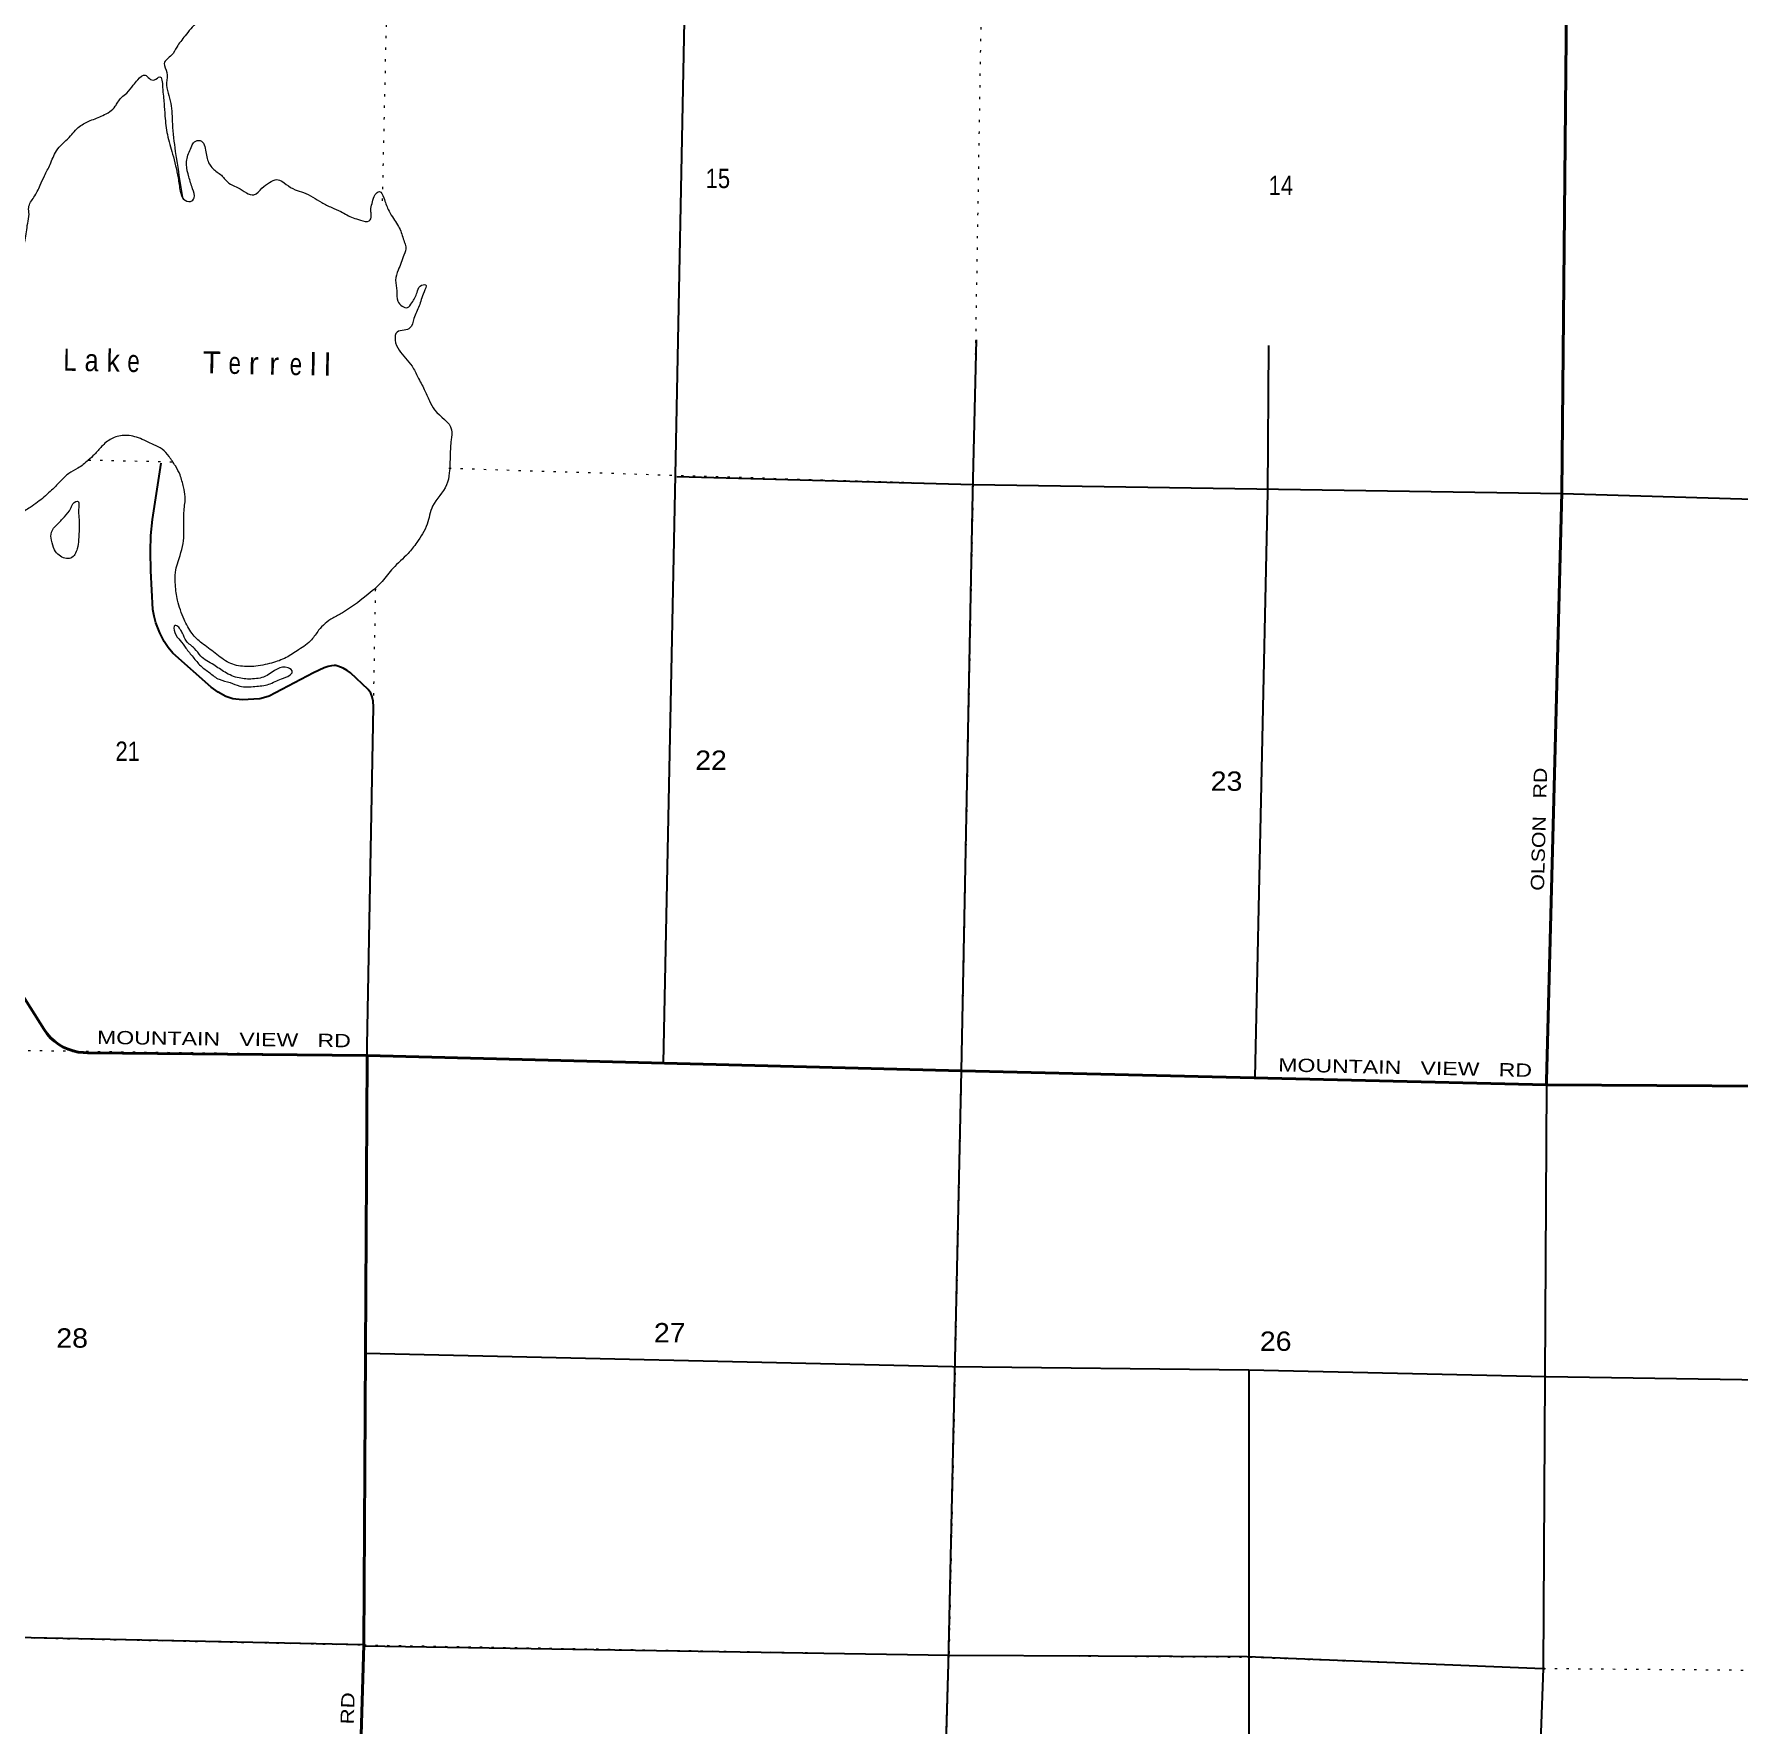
# Model space of a CAD drawing. Header units: feet. Extents: x -489137 to -242534, y 368785 to 558127.
# Drawn here: x -411805 to -396392, y 493543 to 508837 of the extents above; entities that cross this region are included whole.
import ezdxf

# ---------------------------------------------------------------- set-up
doc = ezdxf.new("R2010")
doc.units = ezdxf.units.FT
doc.header["$LTSCALE"] = 70
doc.linetypes.add('DOTTED', pattern=[1.5, 0.3, -1.2])
for name, color, linetype, lineweight in [('26', 7, 'Continuous', 40), ('27', 7, 'Continuous', 13), ('29', 7, 'Continuous', 25), ('39', 7, 'Continuous', 13), ('7', 7, 'DOTTED', 13)]:
    doc.layers.add(name, color=color, linetype=linetype, lineweight=lineweight)
doc.layers.add('41', color=7, linetype='Continuous')

msp = doc.modelspace()

# ---------------------------------------------------------------- linework, layer by layer
at = {"layer": '26'}
for points in [[(-398130.51, 499333.41), (-398129.63, 499367.41), (-397991.73, 504690.43), (-397949.02, 509118.96)], [(-413314.51, 503174.91), (-413307.33, 502906.1), (-413272.1, 502639.52), (-413209.19, 502378.08), (-413119.3, 502124.64), (-413003.41, 501881.99), (-412895.56, 501701.59), (-411715.02, 499832.54)], [(-411715.02, 499832.54), (-411687.27, 499793.87), (-411655.62, 499758.3), (-411620.44, 499726.24), (-411582.09, 499698.03), (-411541, 499673.98), (-411497.63, 499654.36), (-411452.44, 499639.38), (-411405.94, 499629.21), (-411358.62, 499623.95), (-411322.31, 499623.28), (-408792.27, 499598.91), (-403419.99, 499458.15), (-398130.51, 499333.41), (-398130.48, 499333.41), (-395139.74, 499313.37)], [(-408792.27, 499598.91), (-408792.42, 499573.91), (-408823.34, 494266.3), (-408981.22, 488967.63), (-408981.96, 488942.63)]]:
    msp.add_lwpolyline(points, dxfattribs=at)
at = {"layer": '29'}
for p, q in [((-408796.73, 499524.69), (-408735.89, 502751.57)), ((-400822.67, 496753.47), (-400823.49, 493228.5))]:
    msp.add_line(p, q, dxfattribs=at)
for points in [[(-406113.18, 499530.71), (-406005.42, 504847.43), (-405917.41, 509263.98)], [(-403690.27, 488824.82), (-403537.57, 494099.73), (-403419.99, 499458.15), (-403318.99, 504688.55), (-403284.99, 506072.15)], [(-400764.98, 499399.99), (-400651.69, 504692.91), (-400642.06, 506018.93)], [(-408735.89, 502751.57), (-408740.3, 502802.35), (-408748.03, 502842.09), (-408761.27, 502874.11), (-408783.9, 502908.09), (-408942.78, 503058.22), (-408975.32, 503081.65), (-409009.53, 503100.97), (-409057.53, 503120.05), (-409075.73, 503124.71), (-409091.18, 503125.26), (-409116.55, 503123.6), (-409145.24, 503115.88), (-409181.65, 503103.18), (-409278.21, 503058.22), (-409680.38, 502847.06), (-409731.13, 502831.61), (-409763.69, 502824.18), (-409922.58, 502815.35), (-410006.98, 502822.78), (-410072.63, 502846.26), (-410139.38, 502884.6), (-410205.04, 502930.16), (-410549.83, 503237.87), (-410593.42, 503287.85), (-410629.27, 503341.1), (-410668.45, 503420.32), (-410704.3, 503511.11), (-410719.75, 503570.17), (-410730.24, 503632.28), (-410747.9, 503981.13), (-410752.85, 504156.93), (-410748.44, 504302.65), (-410734.65, 504444.8), (-410656.56, 504955.82)], [(-405995.15, 504833.61), (-403314.53, 504762.77), (-397989.61, 504679.76), (-395046.32, 504594.45), (-395045.95, 504595.33)], [(-398130.48, 499333.41), (-398160.37, 494053.42), (-398256.97, 491396.72)], [(-408808.45, 496904.28), (-403502.59, 496785.25), (-400822.67, 496753.47), (-398135.29, 496693.19), (-395187.39, 496648.68)], [(-408823.34, 494266.3), (-414127.36, 494377.19), (-415170.95, 494403.43)], [(-408823.54, 494257.3), (-403533.11, 494173.95), (-400836.16, 494160.04), (-398160.37, 494053.42), (-398145.27, 494053.26)]]:
    msp.add_lwpolyline(points, dxfattribs=at)
at = {"layer": '39'}
for points in [[(-410080.04, 509339.99), (-410117.6, 509252.5), (-410141.95, 509161.93), (-410196.93, 509061.92), (-410333.43, 508943.5), (-410439.62, 508820.34), (-410514.91, 508718.76), (-410563.21, 508644.93), (-410627.72, 508571.46), (-410605.23, 508489.96), (-410607.33, 508396.87), (-410568.97, 508209.73), (-410554.93, 508023.13), (-410528.07, 507775.51), (-410460.74, 507344.74)], [(-412426.79, 504594.63), (-412430.46, 504521.82), (-412425.82, 504367.83), (-412426.86, 504232.19), (-412421.99, 504088.32), (-412416.01, 503903.93), (-412407.64, 503735.68), (-412418.49, 503614.44), (-412422.61, 503521.39), (-412410.48, 503430), (-412373.52, 503360.33), (-412304.28, 503283.86), (-412259.49, 503201.86), (-412224.97, 503114.02), (-412218.51, 503040.99), (-412215.96, 502974.11), (-412237.05, 502938.14), (-412282.32, 502908.78), (-412337.55, 502887.75), (-412371.91, 502892.57), (-412398.35, 502889.11), (-412423.22, 502865.37), (-412432.19, 502827.1), (-412439.5, 502772.6), (-412456.17, 502752.72), (-412477.6, 502791.67), (-412480.42, 502846.41), (-412497.47, 502899.43), (-412539.17, 502938.84), (-412567.13, 502957.69), (-412618.77, 503005.42), (-412629.88, 503052.24), (-412616.4, 503110.66), (-412626.64, 503195.93), (-412653.65, 503257.28), (-412692.58, 503329.02), (-412709.54, 503386.09), (-412693.12, 503484.94), (-412679.43, 503642.57), (-412706.54, 503788.96), (-412769.57, 503871.37), (-412817.07, 503923.05), (-412843.16, 504024.88), (-412858.93, 504134.57), (-412890.92, 504244.63), (-412945.2, 504355.18), (-412983.09, 504473.47), (-412976.07, 504604.92), (-412918.84, 504715), (-412880.71, 504787.04), (-412833.48, 504903.42), (-412778.96, 504983.19), (-412704.13, 505064.53), (-412621.1, 505149.73), (-412550.54, 505221.04), (-412490.08, 505294.6), (-412417.32, 505373.96), (-412344.74, 505445.23), (-412266.97, 505566.99), (-412232.72, 505647.22), (-412168.91, 505779.42), (-412147.36, 505835.63), (-412091.61, 505970.04), (-412042.44, 506082.33), (-412014.13, 506168.76), (-411964.47, 506392.4), (-411977.57, 506441.29), (-411994.04, 506609.71), (-411980.1, 506688.37), (-411955.39, 506795.13), (-411916.81, 506887.4), (-411886.52, 506971.76), (-411862.78, 507125.12), (-411850.78, 507207.86), (-411853.46, 507268.67), (-411806.77, 507360.76), (-411749.59, 507468.82), (-411711.15, 507555.02), (-411660.18, 507657.14), (-411602.63, 507781.39), (-411488.37, 507902.34), (-411392.86, 508001.43), (-411296.38, 508053.94), (-411183.81, 508100.01), (-411070.38, 508184.53), (-411047.27, 508220.46), (-411013.84, 508264.25), (-410966.31, 508303.68), (-410907.92, 508375.27), (-410866.29, 508422.93), (-410800.43, 508466), (-410762.61, 508434.78), (-410716.27, 508421.59), (-410668.97, 508450.9), (-410642.74, 508355.14), (-410629.82, 508209.07), (-410622.28, 508093.49)], [(-410622.28, 508093.49), (-410599.68, 507926.95), (-410552.94, 507751.77), (-410503.06, 507536.02), (-410483.46, 507416.12), (-410452.63, 507344.56), (-410390.26, 507322.91), (-410357.1, 507354.56), (-410371.44, 507437.9), (-410405.5, 507545.98), (-410427.36, 507655.81), (-410422.03, 507712.38), (-410378.94, 507824.8), (-410355.82, 507860.73), (-410302.81, 507873.72), (-410252.4, 507771.35), (-410220.41, 507661.29), (-410151.07, 507588.87), (-410111.18, 507559.62), (-410085.47, 507530.7), (-410027.84, 507478.79), (-409959.62, 507446.88), (-409885.63, 507400.68), (-409817.09, 507382.94), (-409744.79, 507442.07), (-409676.72, 507493.18), (-409609.2, 507520.02), (-409524.99, 507477.63), (-409444.98, 507429.27), (-409368.51, 507403.25), (-409204.24, 507314.53), (-409114.04, 507267.96), (-409031.72, 507231.69), (-408921.49, 507174.55), (-408852.99, 507154.79), (-408774.04, 507148.97), (-408761.47, 507166.91), (-408758.26, 507219.48), (-408759.37, 507260), (-408745.89, 507318.42), (-408722.09, 507384.7), (-408682.94, 507412.17), (-408643.64, 507356.62), (-408603.45, 507250.43), (-408564.43, 507182.73), (-408496.05, 507067.81), (-408457.98, 506957.62), (-408444.8, 506912.78), (-408460.67, 506838.22), (-408512.42, 506701.69), (-408536.77, 506611.12), (-408524.77, 506513.66), (-408516.74, 506420.34), (-408428.8, 506363.7), (-408389.33, 506405.33), (-408342.6, 506499.45), (-408314.93, 506557.55), (-408263.99, 506568.56), (-408279.63, 506504.11), (-408323.04, 506377.53), (-408370.23, 506263.17), (-408406.6, 506178.95), (-408457.77, 506157.82), (-408523.04, 506141.06), (-408540.89, 506068.57), (-408504.4, 505978.66), (-408388.06, 505832.29), (-408335.53, 505733.92), (-408277.2, 505623.27), (-408230.89, 505518.97), (-408184.07, 505436.93), (-408029.96, 505257.31), (-408034.04, 505166.29), (-408043.23, 505028.81), (-408050.93, 504867), (-408075.69, 504758.21), (-408201.68, 504566.66), (-408251.99, 504403.78), (-408344.95, 504237.81), (-408424.25, 504138.35), (-408561.11, 504003.73), (-408659.1, 503884.44), (-408803.99, 503754.06), (-409016.25, 503602.91), (-409104.54, 503554.27), (-409232.75, 503443.76), (-409295.51, 503358.1), (-409413.13, 503267.6), (-409526.24, 503197.24), (-409657.14, 503147.53), (-409736.64, 503129.07), (-409903.19, 503116.61), (-410042.35, 503150.1), (-410168.11, 503237.96), (-410287.75, 503327.71), (-410377.03, 503414.76), (-410449.19, 503541.91)], [(-410449.19, 503541.91), (-410508.13, 503715.34), (-410527.32, 503853.46), (-410526.75, 503968.86), (-410484.77, 504121.8), (-410458.03, 504228.52), (-410451.35, 504434.9), (-410449.25, 504527.99), (-410438.36, 504651.26), (-410454.59, 504740.71), (-410484.6, 504848.7), (-410527.36, 504930.65), (-410584.26, 505014.95), (-410647.61, 505083.19), (-410721.77, 505121.3), (-410862.27, 505185.19), (-410995.62, 505206.41), (-411105.79, 505176.48), (-411194.58, 505105.58), (-411259.05, 505034.13), (-411314.96, 504982.74), (-411407.85, 504909.91), (-411492.09, 504861.18), (-411566.65, 504791.98), (-411659.99, 504698.91), (-411773.7, 504602.25), (-411839.65, 504555.13), (-411941.98, 504512.88), (-411992.38, 504526.16), (-412056.41, 504564.05), (-412120.21, 504612.05), (-412164.02, 504647.45), (-412219.95, 504685.15), (-412286.15, 504717.01), (-412354.96, 504722.6), (-412405.86, 504713.62), (-412415.06, 504665.23), (-412426.79, 504594.63)], [(-411402.77, 504498.61), (-411397.99, 504448.04), (-411397.79, 504367.04), (-411402.19, 504261.85), (-411414.15, 504181.12), (-411472.82, 504097.4), (-411577.7, 504122.03), (-411619.17, 504171.55), (-411647.6, 504259.25), (-411647.99, 504332.16), (-411599.87, 504397.89), (-411529.27, 504471.23), (-411474.93, 504542.9), (-411453.66, 504586.97), (-411406.5, 504610.21), (-411401.15, 504577.69), (-411402.79, 504497.88)], [(-410483.67, 503451.57), (-410464.13, 503418.74), (-410427.27, 503345.02), (-410353.74, 503278.57), (-410298.5, 503210.52), (-410180.66, 503130.93), (-410078.76, 503063.85), (-409952.18, 503012.42), (-409828.69, 503003.57), (-409698.2, 503035.07), (-409508.73, 503104.33), (-409470.39, 503066.4), (-409490.54, 503039.45), (-409568.07, 503005.43), (-409683.77, 502955.78), (-409807.9, 502936.29), (-409945.71, 502939.38), (-410032.18, 502971.69), (-410132.92, 503000.27), (-410216.76, 503058.85), (-410298.48, 503121.43), (-410367.64, 503201.94), (-410432.74, 503282.37), (-410483.88, 503352.36), (-410532.95, 503424.33), (-410529.51, 503487.02), (-410515.37, 503484.68), (-410483.67, 503451.57)]]:
    msp.add_spline(points, degree=3, dxfattribs=at)
at = {"layer": '7'}
for p, q in [((-408654.51, 507328.8), (-408610.67, 509314.06)), ((-411313.75, 504983.81), (-410551.31, 504968.15))]:
    msp.add_line(p, q, dxfattribs=at)
for points in [[(-403240.97, 509214.95), (-403314.53, 504762.77), (-403419.99, 499458.15), (-403533.11, 494173.95), (-403690.47, 488815.82), (-403755.06, 484003.98)], [(-398457.31, 484419.25), (-398329.16, 488727.94), (-398160.37, 494053.42), (-398130.48, 499333.41), (-397989.61, 504679.76), (-397948.91, 509118.96)], [(-408054.32, 504910.11), (-403314.53, 504762.77), (-397989.61, 504679.76), (-395045.29, 504594.59)], [(-409141.53, 483058.64), (-409121.42, 483659.02), (-408981.96, 488942.63), (-408823.34, 494266.3), (-408792.27, 499598.91), (-408716.24, 503824.72)], [(-395139.74, 499313.37), (-398130.48, 499333.41), (-403419.99, 499458.15), (-408792.27, 499598.91), (-414076.89, 499670.9), (-417441.41, 499736.25)], [(-416141.84, 494424.41), (-414127.36, 494377.19), (-408823.34, 494266.3), (-403533.11, 494173.95), (-400814.36, 494155.47), (-398160.37, 494053.42), (-395234.21, 494030.3)]]:
    msp.add_lwpolyline(points, dxfattribs=at)

# ---------------------------------------------------------------- texts
at = {"layer": '27'}
for s, rotation, width, p in [('OLSON   RD', 88.491, 1.2, (-398154.3, 501087.08)), ('MOUNTAIN   VIEW   RD', 359.22, 1.3, (-411236.53, 499702.71)), ('MOUNTAIN   VIEW   RD', 358.758, 1.3, (-400557.45, 499453.58)), ('LAKE   TERRELL   RD', 88.293, 1.25, (-408966.96, 491796.53))]:
    msp.add_text(s, height=120, rotation=rotation, dxfattribs=dict(at, width=width)).set_placement(p)
at = {"layer": '41'}
for s, width, p in [('L', 0.8, (-411541.16, 505792.25)), ('a', 0.85, (-411349.47, 505788.62)), ('k', 0.9, (-411151.47, 505784.87)), ('e', 0.75, (-410962.93, 505781.31)), ('e', 0.75, (-410048.13, 505764)), ('e', 0.75, (-409495.09, 505753.54))]:
    msp.add_text(s, height=200, rotation=358.916, dxfattribs=dict(at, width=width)).set_placement(p)
for s, p in [('T', (-410280.77, 505768.4)), ('r', (-409865.88, 505760.55)), ('r', (-409680.49, 505757.05)), ('l', (-409312.84, 505750.09)), ('l', (-409184.12, 505747.66))]:
    msp.add_text(s, height=200, rotation=358.916, dxfattribs=at).set_placement(p)
at = {"layer": '7'}
for s, width, p in [('15', 0.85, (-405733.3, 507443.67)), ('14', 0.85, (-400643.16, 507380.1)), ('21', 0.85, (-411069.5, 502262.47)), ('22', 1.1, (-405827.67, 502181.32)), ('23', 1.1, (-401166.86, 501991.84)), ('28', 1.1, (-411603.84, 496955.01)), ('27', 1.1, (-406201.27, 497002.76)), ('26', 1.1, (-400722.84, 496925.85))]:
    msp.add_text(s, height=175, dxfattribs=dict(at, width=width)).set_placement(p)

doc.saveas('drawing.dxf')
